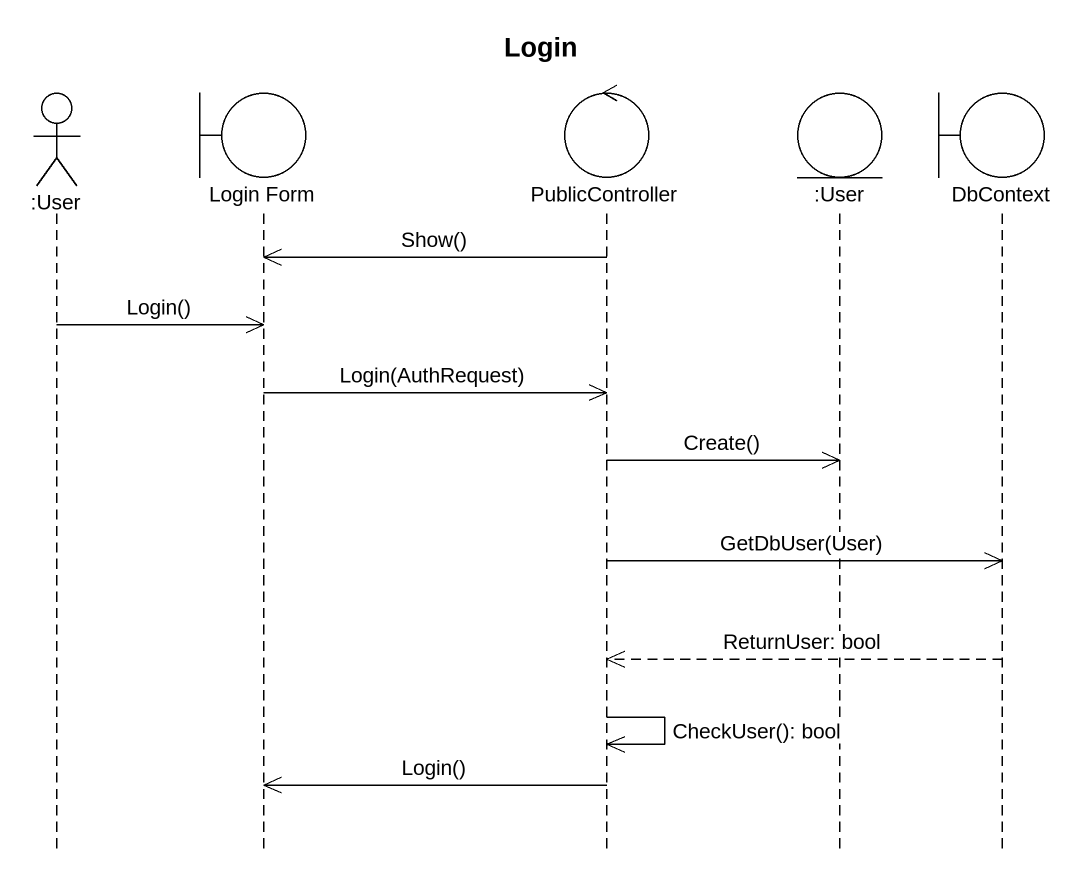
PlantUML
@startuml
title Login
hide footbox
actor ":User" as User
boundary "Login Form" as Login_Form
control PublicController
entity ":User" as User_2
boundary DbContext

PublicController ->> Login_Form : Show()
User ->> Login_Form : Login()
Login_Form ->> PublicController : Login(AuthRequest)
PublicController ->> User_2 : Create()
PublicController ->> DbContext : GetDbUser(User)
DbContext -->> PublicController : ReturnUser: bool
PublicController ->> PublicController : CheckUser(): bool
PublicController ->> Login_Form : Login()
@enduml
